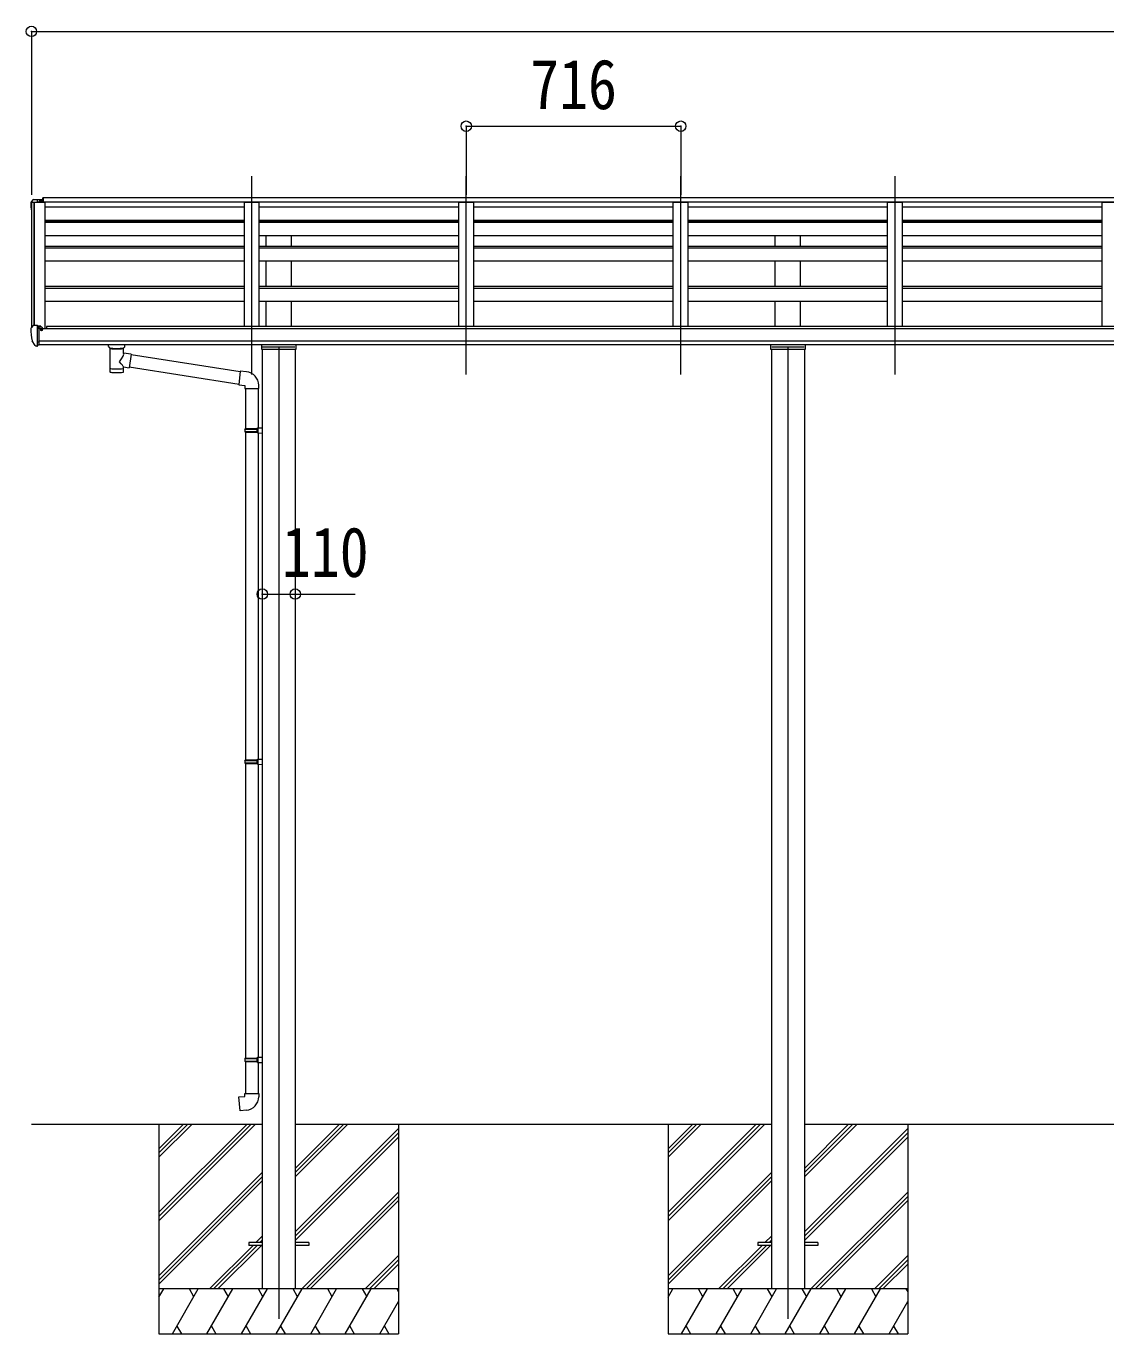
# Model space of a CAD drawing. Units: millimetres at full size, sheet at 1:35. Extents: x -9783 to 9892, y -6828 to 6752.
# Drawn here: x 2889 to 6494, y -4393 to -27 of the extents above; entities that cross this region are included whole.
import ezdxf
from ezdxf.enums import TextEntityAlignment as Align

# ---------------------------------------------------------------- set-up
doc = ezdxf.new("R2010")
doc.units = ezdxf.units.MM
doc.header["$LTSCALE"] = 35
doc.header["$PDMODE"] = 32
doc.header["$PDSIZE"] = 35
for name, color, linetype, lineweight in [('0-0_0', 7, 'Continuous', 9), ('0-1_本体', 4, 'Continuous', 9), ('0-2_部品', 7, 'Continuous', 9), ('0-8_PARTS2', 2, 'Continuous', 9), ('0-A_寸法', 6, 'Continuous', 9)]:
    doc.layers.add(name, color=color, linetype=linetype, lineweight=lineweight)
doc.styles.add('ＭＳ ゴシック', font='')
doc.styles.get('ＭＳ ゴシック').set_extended_font_data('MS Gothic')

msp = doc.modelspace()

# ---------------------------------------------------------------- linework, layer by layer
at = {"layer": '0-0_0'}
for p, q in [((2906.28, -3692.73), (3677.28, -3692.73)), ((3332.28, -3774.78), (3414.33, -3692.73)), ((3332.28, -3788.92), (3428.47, -3692.73)), ((3332.28, -3803.06), (3442.62, -3692.73)), ((3332.28, -4015.19), (3654.75, -3692.73)), ((3332.28, -4001.05), (3640.61, -3692.73)), ((3332.28, -3986.91), (3626.46, -3692.73)), ((3332.28, -3692.73), (3332.28, -4392.73)), ((3787.28, -3840.28), (3934.83, -3692.73)), ((3787.28, -3854.42), (3948.97, -3692.73)), ((3787.28, -3868.56), (3963.12, -3692.73)), ((3787.28, -3692.73), (5377.28, -3692.73)), ((3787.28, -4052.41), (4132.28, -3707.41)), ((4132.28, -3692.73), (4132.28, -4392.73)), ((5032.28, -3774.78), (5114.33, -3692.73)), ((5032.28, -3788.92), (5128.47, -3692.73)), ((5032.28, -3803.06), (5142.62, -3692.73)), ((5032.28, -4015.19), (5354.75, -3692.73)), ((5032.28, -4001.05), (5340.61, -3692.73)), ((5032.28, -3986.91), (5326.46, -3692.73)), ((5032.28, -3692.73), (5032.28, -4392.73)), ((5487.28, -3840.28), (5634.83, -3692.73)), ((5487.28, -3854.42), (5648.97, -3692.73)), ((5487.28, -3868.56), (5663.12, -3692.73)), ((5487.28, -3692.73), (7077.28, -3692.73)), ((5487.28, -4052.41), (5832.28, -3707.41)), ((5832.28, -3692.73), (5832.28, -4392.73)), ((3787.28, -4066.55), (4132.28, -3721.55)), ((3787.28, -4080.69), (4132.28, -3735.69)), ((5487.28, -4066.55), (5832.28, -3721.55)), ((5487.28, -4080.69), (5832.28, -3735.69)), ((3332.28, -4199.04), (3677.28, -3854.04)), ((3332.28, -4213.18), (3677.28, -3868.18)), ((3332.28, -4227.32), (3677.28, -3882.32)), ((5032.28, -4199.04), (5377.28, -3854.04)), ((5032.28, -4213.18), (5377.28, -3868.18)), ((5032.28, -4227.32), (5377.28, -3882.32)), ((3809.09, -4242.73), (4132.28, -3919.54)), ((5509.09, -4242.73), (5832.28, -3919.54)), ((3823.24, -4242.73), (4132.28, -3933.68)), ((3837.38, -4242.73), (4132.28, -3947.82)), ((5523.24, -4242.73), (5832.28, -3933.68)), ((5537.38, -4242.73), (5832.28, -3947.82)), ((3500.73, -4242.73), (3646.23, -4097.23)), ((3514.87, -4242.73), (3660.37, -4097.23)), ((3529.01, -4242.73), (3674.51, -4097.23)), ((3655.23, -4088.23), (3677.28, -4066.17)), ((3669.37, -4088.23), (3677.28, -4080.31)), ((5200.73, -4242.73), (5346.23, -4097.23)), ((5214.87, -4242.73), (5360.37, -4097.23)), ((5229.01, -4242.73), (5374.51, -4097.23)), ((5355.23, -4088.23), (5377.28, -4066.17)), ((5369.37, -4088.23), (5377.28, -4080.31)), ((4021.23, -4242.73), (4132.28, -4131.67)), ((4035.37, -4242.73), (4132.28, -4145.81)), ((5721.23, -4242.73), (5832.28, -4131.67)), ((5735.37, -4242.73), (5832.28, -4145.81)), ((4049.51, -4242.73), (4132.28, -4159.96)), ((5749.51, -4242.73), (5832.28, -4159.96)), ((3332.28, -4270.23), (3348.16, -4242.73)), ((4132.28, -4242.73), (3332.28, -4242.73)), ((3377.03, -4392.73), (3463.63, -4242.73)), ((3448.63, -4268.71), (3433.63, -4242.73)), ((3492.5, -4392.73), (3579.1, -4242.73)), ((3564.1, -4268.71), (3549.1, -4242.73)), ((3607.97, -4392.73), (3694.57, -4242.73)), ((3679.57, -4268.71), (3664.57, -4242.73)), ((3723.44, -4392.73), (3810.04, -4242.73)), ((3795.04, -4268.71), (3780.04, -4242.73)), ((3838.91, -4392.73), (3925.51, -4242.73)), ((3910.51, -4268.71), (3895.51, -4242.73)), ((3954.38, -4392.73), (4040.98, -4242.73)), ((4010.98, -4242.73), (4025.98, -4268.71)), ((4126.45, -4242.73), (4132.28, -4252.83)), ((5032.28, -4270.23), (5048.16, -4242.73)), ((5832.28, -4242.73), (5032.28, -4242.73)), ((5077.03, -4392.73), (5163.63, -4242.73)), ((5148.63, -4268.71), (5133.63, -4242.73)), ((5192.5, -4392.73), (5279.1, -4242.73)), ((5264.1, -4268.71), (5249.1, -4242.73)), ((5307.97, -4392.73), (5394.57, -4242.73)), ((5379.57, -4268.71), (5364.57, -4242.73)), ((5423.44, -4392.73), (5510.04, -4242.73)), ((5495.04, -4268.71), (5480.04, -4242.73)), ((5538.91, -4392.73), (5625.51, -4242.73)), ((5610.51, -4268.71), (5595.51, -4242.73)), ((5654.38, -4392.73), (5740.98, -4242.73)), ((5710.98, -4242.73), (5725.98, -4268.71)), ((5826.45, -4242.73), (5832.28, -4252.83)), ((4069.85, -4392.73), (4132.28, -4284.59)), ((5769.85, -4392.73), (5832.28, -4284.59)), ((3332.28, -4392.73), (4132.28, -4392.73)), ((3392.03, -4366.75), (3407.03, -4392.73)), ((3507.5, -4366.75), (3522.5, -4392.73)), ((3622.97, -4366.75), (3637.97, -4392.73)), ((3738.44, -4366.75), (3753.44, -4392.73)), ((3853.91, -4366.75), (3868.91, -4392.73)), ((3969.38, -4366.75), (3984.38, -4392.73)), ((4084.85, -4366.75), (4099.85, -4392.73)), ((5032.28, -4392.73), (5832.28, -4392.73)), ((5092.03, -4366.75), (5107.03, -4392.73)), ((5207.5, -4366.75), (5222.5, -4392.73)), ((5322.97, -4366.75), (5337.97, -4392.73)), ((5438.44, -4366.75), (5453.44, -4392.73)), ((5553.91, -4366.75), (5568.91, -4392.73)), ((5669.38, -4366.75), (5684.38, -4392.73)), ((5784.85, -4366.75), (5799.85, -4392.73))]:
    msp.add_line(p, q, dxfattribs=at)
at = {"layer": '0-1_本体'}
for p, q in [((2906.29, -615.41), (2906.28, -1033.11)), ((2907.23, -614.52), (2915.07, -614.11)), ((2915.29, -614.19), (2915.29, -1026.57)), ((2915.36, -614.3), (2915.98, -615.92)), ((7921.29, -614.1), (2945.78, -614.1)), ((2951.28, -614.1), (2951.28, -1036.4)), ((2951.28, -630.63), (3617.28, -630.63)), ((3617.28, -1029.98), (3617.28, -614.1)), ((3617.28, -614.1), (3667.28, -614.1)), ((3667.28, -1029.98), (3667.28, -614.1)), ((3667.28, -630.63), (4333.28, -630.64)), ((4333.28, -1029.98), (4333.28, -614.1)), ((4333.28, -614.1), (4383.28, -614.1)), ((4383.28, -1029.98), (4383.28, -614.1)), ((4383.28, -630.64), (5049.28, -630.64)), ((5049.28, -1029.98), (5049.28, -614.1)), ((5049.28, -614.1), (5099.28, -614.1)), ((5099.28, -1029.98), (5099.28, -614.1)), ((5099.28, -630.64), (5765.28, -630.64)), ((5765.28, -1029.98), (5765.28, -614.1)), ((5765.28, -614.1), (5815.28, -614.1)), ((5815.28, -1029.98), (5815.28, -614.1)), ((5815.28, -630.64), (6481.28, -630.64)), ((6481.28, -1029.98), (6481.28, -614.1)), ((6481.28, -614.1), (6531.28, -614.1)), ((2951.28, -674.17), (3617.28, -674.17)), ((3617.28, -676.54), (2951.28, -676.54)), ((3617.28, -679.53), (2951.28, -679.53)), ((3617.28, -682.16), (2951.28, -682.16)), ((3667.28, -674.17), (4333.28, -674.17)), ((4333.28, -676.54), (3667.28, -676.54)), ((4333.28, -679.53), (3667.28, -679.53)), ((4333.28, -682.16), (3667.28, -682.16)), ((3689.78, -679.53), (3689.78, -676.54)), ((3774.78, -679.53), (3774.78, -676.54)), ((4383.28, -674.17), (5049.28, -674.17)), ((5049.28, -676.54), (4383.28, -676.54)), ((5049.28, -679.53), (4383.28, -679.53)), ((5049.28, -682.16), (4383.28, -682.16)), ((5099.28, -674.17), (5765.28, -674.17)), ((5765.28, -676.54), (5099.28, -676.54)), ((5765.28, -679.53), (5099.28, -679.53)), ((5765.28, -682.16), (5099.28, -682.16)), ((5389.78, -679.53), (5389.78, -676.54)), ((5474.78, -679.53), (5474.78, -676.54)), ((5815.28, -674.17), (6481.28, -674.17)), ((6481.28, -676.54), (5815.28, -676.54)), ((6481.28, -679.53), (5815.28, -679.53)), ((6481.28, -682.16), (5815.28, -682.16)), ((3617.28, -726.89), (2951.28, -726.89)), ((4333.28, -726.89), (3667.28, -726.89)), ((3689.78, -762.87), (3689.78, -726.89)), ((3774.78, -762.87), (3774.78, -726.89)), ((5049.28, -726.89), (4383.28, -726.89)), ((5765.28, -726.89), (5099.28, -726.89)), ((5389.78, -762.87), (5389.78, -726.89)), ((5474.78, -762.87), (5474.78, -726.89)), ((6481.28, -726.89), (5815.28, -726.89)), ((3617.28, -762.87), (2951.28, -762.87)), ((3617.28, -767.72), (2951.28, -767.72)), ((4333.28, -762.87), (3667.28, -762.87)), ((4333.28, -767.72), (3667.28, -767.72)), ((5049.28, -762.87), (4383.28, -762.87)), ((5049.28, -767.72), (4383.28, -767.72)), ((5765.28, -762.87), (5099.28, -762.87)), ((5765.28, -767.72), (5099.28, -767.72)), ((6481.28, -762.87), (5815.28, -762.87)), ((6481.28, -767.72), (5815.28, -767.72)), ((3617.28, -811.96), (2951.28, -811.96)), ((4333.28, -811.96), (3667.28, -811.96)), ((3689.78, -896.15), (3689.78, -811.96)), ((3774.78, -896.15), (3774.78, -811.96)), ((5049.28, -811.96), (4383.28, -811.96)), ((5765.28, -811.96), (5099.28, -811.96)), ((5389.78, -896.15), (5389.78, -811.96)), ((5474.78, -896.15), (5474.78, -811.96)), ((6481.28, -811.96), (5815.28, -811.96)), ((3617.28, -896.15), (2951.28, -896.15)), ((3617.28, -903.05), (2951.28, -903.05)), ((4333.28, -896.15), (3667.28, -896.15)), ((4333.28, -903.05), (3667.28, -903.05)), ((5049.28, -896.15), (4383.28, -896.15)), ((5049.28, -903.05), (4383.28, -903.05)), ((5765.28, -896.15), (5099.28, -896.15)), ((5765.28, -903.05), (5099.28, -903.05)), ((6481.28, -896.15), (5815.28, -896.15)), ((6481.28, -903.05), (5815.28, -903.05)), ((3617.28, -946.6), (2951.28, -946.6)), ((4333.28, -946.6), (3667.28, -946.6)), ((3689.78, -1029.98), (3689.78, -946.6)), ((3774.78, -1029.98), (3774.78, -946.6)), ((5049.28, -946.6), (4383.28, -946.6)), ((5765.28, -946.6), (5099.28, -946.6)), ((5389.78, -1029.98), (5389.78, -946.6)), ((5474.78, -1029.98), (5474.78, -946.6)), ((6481.28, -946.6), (5815.28, -946.6)), ((2932.79, -1036.4), (7931.78, -1036.4)), ((7908.28, -1029.98), (2956.28, -1029.98)), ((2956.28, -1029.98), (2956.28, -1036.4)), ((2932.78, -1077.91), (7931.78, -1077.91)), ((2932.78, -1089.77), (7931.78, -1089.77)), ((3677.28, -1106.7), (3677.28, -4242.73)), ((3787.28, -1106.7), (3787.28, -4242.73)), ((5377.28, -1106.7), (5377.28, -4242.73)), ((5487.28, -1106.7), (5487.28, -4242.73))]:
    msp.add_line(p, q, dxfattribs=at)
for points in [[(7921.29, -599.65), (2945.78, -599.65), (2945.78, -614.1)], [(2915.98, -1026.57), (2915.98, -614.1), (2951.28, -614.1)]]:
    msp.add_lwpolyline(points, dxfattribs=at)
msp.add_circle((2940.26, -1041.07), 3, dxfattribs=at)
for centre, radius, start, end in [((2907.28, -615.52), 1, 93, 173.76966), ((2915.08, -614.41), 0.301, 21.06327, 92.86679)]:
    msp.add_arc(centre, radius, start, end, dxfattribs=at)
at = {"layer": '0-2_部品'}
for p, q in [((2911.19, -606.59), (2907.13, -612.39)), ((2914.28, -606.02), (2911.95, -606.16)), ((2914.28, -606.02), (2932.78, -606.02)), ((2926.28, -614.1), (2926.28, -606.02)), ((2932.78, -606.02), (2942.78, -606.11)), ((2932.78, -614.1), (2932.78, -611.2)), ((2942.78, -611.2), (2932.78, -611.2)), ((2942.78, -611.2), (2942.78, -606.11)), ((2943.28, -599.65), (2943.28, -614.1)), ((2943.28, -599.65), (2945.78, -599.65)), ((2944.28, -599.65), (2944.28, -614.1)), ((2904.28, -615.39), (2904.28, -616.02)), ((2904.29, -1035.94), (2904.29, -1036.57)), ((2911.19, -1027.14), (2907.13, -1032.95)), ((2926.29, -1095.07), (2926.29, -1026.57)), ((2927.79, -1027.49), (2926.29, -1027.49)), ((2932.79, -1036.3), (2926.29, -1035.91)), ((2927.79, -1027.49), (2927.79, -1033.66)), ((2937.46, -1028.98), (2927.79, -1028.26)), ((2927.79, -1031.26), (2941.79, -1031.31)), ((2937.26, -1041.49), (2937.79, -1041.49)), ((2937.79, -1041.49), (2938.09, -1041.49)), ((2938.29, -1031.3), (2938.29, -1029.4)), ((2942.79, -1032.42), (2942.79, -1036.4)), ((2918.66, -1093.26), (2908.92, -1077.88)), ((3164.28, -1096.3), (3164.28, -1089.77)), ((3218.28, -1096.3), (3218.28, -1089.77)), ((2924.79, -1094.98), (2921.08, -1094.75)), ((2924.79, -1094.98), (2926.29, -1095.07)), ((2926.29, -1092.87), (2926.79, -1092.87)), ((2926.79, -1092.87), (2927.29, -1091.87)), ((2932.79, -1091.87), (2927.29, -1091.87)), ((3168.38, -1100.8), (3168.37, -1181.09)), ((3214.18, -1118.38), (3214.18, -1100.79)), ((3239.41, -1122.28), (3214.18, -1118.37)), ((3239.41, -1122.28), (3232.39, -1167.54)), ((3603.22, -1180.79), (3239.09, -1124.3)), ((3678.28, -1097.44), (3786.28, -1097.44)), ((5378.28, -1097.44), (5486.28, -1097.44)), ((3214.2, -1181.09), (3214.18, -1164.47)), ((3214.18, -1164.72), (3232.39, -1167.54)), ((3599.55, -1222.72), (3232.66, -1165.8)), ((3624.21, -1180.91), (3603.37, -1179.09)), ((3619.28, -1236.65), (3665.28, -1236.65)), ((3621.28, -1236.65), (3621.28, -1370.65)), ((3663.28, -1236.65), (3663.28, -1368.09)), ((3665.28, -1236.65), (3665.28, -1225.74)), ((3619.28, -1372.65), (3620.28, -1370.65)), ((3619.28, -1372.65), (3663.28, -1372.65)), ((3619.28, -1372.65), (3619.28, -1380.65)), ((3619.28, -1380.65), (3663.28, -1380.65)), ((3619.28, -1380.65), (3620.28, -1382.65)), ((3620.28, -1370.65), (3663.28, -1370.65)), ((3620.28, -1382.65), (3663.28, -1382.65)), ((3621.28, -1382.65), (3621.28, -2476.84)), ((3658.81, -1372.65), (3658.38, -1370.65)), ((3661.28, -1368.15), (3677.28, -1367.68)), ((3661.28, -1370.15), (3661.28, -1368.15)), ((3661.28, -1370.15), (3663.28, -1370.15)), ((3661.28, -1385.15), (3661.28, -1383.15)), ((3661.28, -1385.15), (3677.28, -1385.62)), ((3663.28, -1385.21), (3663.28, -2474.28)), ((3677.28, -1367.68), (3677.28, -1385.62)), ((3619.28, -2478.84), (3620.28, -2476.84)), ((3619.28, -2478.84), (3663.28, -2478.84)), ((3619.28, -2478.84), (3619.28, -2486.84)), ((3619.28, -2486.84), (3663.28, -2486.84)), ((3619.28, -2486.84), (3620.28, -2488.84)), ((3620.28, -2476.84), (3663.28, -2476.84)), ((3658.81, -2478.84), (3658.38, -2476.84)), ((3661.28, -2474.34), (3677.28, -2473.87)), ((3661.28, -2476.34), (3661.28, -2474.34)), ((3661.28, -2476.34), (3663.28, -2476.34)), ((3677.28, -2473.87), (3677.28, -2491.81)), ((3620.28, -2488.84), (3663.28, -2488.84)), ((3621.28, -2488.84), (3621.28, -3472)), ((3661.28, -2491.34), (3661.28, -2489.34)), ((3661.28, -2491.34), (3677.28, -2491.81)), ((3663.28, -2491.4), (3663.28, -3469.44)), ((3619.28, -3474), (3620.28, -3472)), ((3619.28, -3474), (3619.28, -3482)), ((3619.28, -3474), (3663.28, -3474)), ((3619.28, -3482), (3620.28, -3484)), ((3619.28, -3482), (3663.28, -3482)), ((3620.28, -3472), (3663.28, -3472)), ((3620.28, -3484), (3663.28, -3484)), ((3621.28, -3484), (3621.28, -3590.14)), ((3658.81, -3474), (3658.38, -3472)), ((3658.81, -3482), (3658.38, -3484)), ((3658.81, -3474), (3658.81, -3482)), ((3661.28, -3469.5), (3677.28, -3469.03)), ((3661.28, -3471.5), (3661.28, -3469.5)), ((3661.28, -3471.5), (3663.28, -3471.5)), ((3661.28, -3486.5), (3661.28, -3484.5)), ((3661.28, -3484.5), (3663.28, -3484.5)), ((3661.28, -3486.5), (3677.28, -3486.97)), ((3663.28, -3484.5), (3663.28, -3471.5)), ((3663.28, -3486.56), (3663.28, -3590.14)), ((3677.28, -3469.03), (3677.28, -3486.97)), ((3599.36, -3601.88), (3619.28, -3600.14)), ((3603.37, -3647.7), (3599.36, -3601.88)), ((3665.28, -3590.14), (3665.28, -3601.05)), ((3624.21, -3645.88), (3603.37, -3647.7))]:
    msp.add_line(p, q, dxfattribs=at)
at = {"layer": '0-2_部品', "color": 4}
for p, q in [((3677.28, -4088.23), (3632.28, -4088.23)), ((3632.28, -4088.23), (3632.28, -4097.23)), ((3677.28, -4097.23), (3632.28, -4097.23)), ((3832.28, -4088.23), (3787.28, -4088.23)), ((3832.28, -4097.23), (3787.28, -4097.23)), ((3832.28, -4088.23), (3832.28, -4097.23)), ((5377.28, -4088.23), (5332.28, -4088.23)), ((5332.28, -4088.23), (5332.28, -4097.23)), ((5377.28, -4097.23), (5332.28, -4097.23)), ((5532.28, -4088.23), (5487.28, -4088.23)), ((5532.28, -4097.23), (5487.28, -4097.23)), ((5532.28, -4088.23), (5532.28, -4097.23))]:
    msp.add_line(p, q, dxfattribs=at)
at = {"layer": '0-2_部品'}
for points in [[(2926.29, -1026.57), (2914.29, -1026.57), (2911.95, -1026.71)], [(2932.79, -1091.87), (2932.79, -1033.66), (2927.79, -1033.66)], [(2937.46, -1028.98), (2937.63, -1029), (2937.79, -1029.03), (2937.93, -1029.08), (2938.05, -1029.13), (2938.15, -1029.19), (2938.22, -1029.26), (2938.27, -1029.33), (2938.29, -1029.4)], [(2938.09, -1040.3), (2938.09, -1041.49), (2942.79, -1041.49)], [(2942.79, -1039.87), (2942.79, -1041.49), (2943.26, -1041.49)], [(2926.29, -1081.18), (2929.45, -1080.77), (2932.79, -1080.34)], [(3789.28, -1089.77), (3789.28, -1106.7), (3675.28, -1106.7), (3675.28, -1089.77)], [(5489.28, -1089.77), (5489.28, -1106.7), (5375.28, -1106.7), (5375.28, -1089.77)], [(3164.32, -1096.25), (3164.3, -1096.6), (3164.55, -1097.56), (3165.07, -1098.44), (3165.87, -1099.28), (3166.98, -1100.08), (3168.38, -1100.8)], [(3214.18, -1100.79), (3214.42, -1100.7), (3215.77, -1099.96), (3216.89, -1099.12), (3217.64, -1098.25), (3218.1, -1097.35), (3218.27, -1096.46)], [(3603.37, -1179.09), (3599.36, -1224.91), (3619.28, -1226.65), (3619.28, -1236.65)], [(3658.81, -1372.65), (3658.81, -1380.65), (3658.38, -1382.65)], [(3661.28, -1383.15), (3663.28, -1383.15), (3663.28, -1370.15)], [(3658.81, -2478.84), (3658.81, -2486.84), (3658.38, -2488.84)], [(3661.28, -2489.34), (3663.28, -2489.34), (3663.28, -2476.34)], [(3619.28, -3600.14), (3619.28, -3590.14), (3665.28, -3590.14)]]:
    msp.add_lwpolyline(points, dxfattribs=at)
for centre, radius, start, end in [((2912.01, -607.16), 1, 93.5, 145), ((2907.28, -615.39), 3, 93, 180), ((3106.28, -616.02), 202, 180, 188.08549), ((2907.29, -1035.94), 3, 93, 180), ((3096.78, -1036.57), 192.49, 180.0008, 192.1233), ((2912.01, -1027.71), 1, 93.5, 145), ((2940.29, -1041.49), 2.5, 151.64236, 180), ((2940.29, -1041.49), 2.5, 0, 151.64236), ((2911.51, -1076.38), 3, 191.83348, 210), ((2921.26, -1091.76), 3, 210, 266.5), ((3620.28, -1225.74), 45, 0, 85), ((3620.28, -3601.05), 45, 275, 0)]:
    msp.add_arc(centre, radius, start, end, dxfattribs=at)
for centre, major_axis, ratio, start_param, end_param in [((2941.79, -1032.42), (-0.02, 1.1), 0.906239, 4.6917496, 6.2625459), ((3191.3, -1101.26), (-22.91, 0.42), 0.072511, 0.0008029, 1.5715993), ((3191.3, -1102.88), (-22.91, 0.42), 0.072511, 0.0008029, 1.5715993), ((3191.27, -1101.26), (22.92, 0.42), 0.07247, 4.71158, 6.2823764), ((3191.27, -1102.88), (22.92, 0.42), 0.07247, 4.71158, 6.2823764), ((3191.28, -1144.92), (-22.81, -26.62), 0.234429, 1.6855472, 3.1268519), ((3202.28, -1096.3), (16, 0), 0.361356, 6.2636979, 6.2831853), ((3191.28, -1168.65), (22.91, 0), 0.122865, 3.1415927, 6.2831853), ((3193.84, -1142.27), (20.32, -22.25), 0.045535, 0.0389954, 1.3075346), ((3191.28, -1181.09), (22.92, 0), 0.101955, 3.1415499, 6.2833984)]:
    msp.add_ellipse(centre, major_axis=major_axis, ratio=ratio, start_param=start_param, end_param=end_param, dxfattribs=at)
at = {"layer": '0-8_PARTS2'}
for p, q in [((3642.28, -1190.39), (3642.28, -527.86)), ((4358.28, -1190.39), (4358.28, -527.86)), ((5074.28, -1190.39), (5074.28, -527.86)), ((5790.28, -1190.39), (5790.28, -527.86)), ((3732.28, -1096.59), (3732.28, -4342.73)), ((5432.28, -1096.59), (5432.28, -4342.73))]:
    msp.add_line(p, q, dxfattribs=at)
at = {"layer": '0-A_寸法'}
for p, q in [((2906.28, -44.37), (2906.28, -589.99)), ((2906.28, -44.37), (7958.28, -44.37)), ((4358.28, -360.99), (4358.28, -589.99)), ((4358.28, -360.99), (5074.28, -360.99)), ((5074.28, -360.99), (5074.28, -589.99)), ((3677.28, -1922.91), (3787.28, -1922.91)), ((3787.28, -1922.91), (3987.28, -1922.91))]:
    msp.add_line(p, q, dxfattribs=at)
for p in [(2906.28, -44.37), (4358.28, -360.99), (5074.28, -360.99), (3677.28, -1922.91), (3787.28, -1922.91)]:
    msp.add_point(p, dxfattribs=at)

# ---------------------------------------------------------------- texts
at = {"layer": '0-A_寸法', "color": 7, "style": 'ＭＳ ゴシック', "width": 0.85}
for s, p in [('716', (4571.91, -353.99)), ('110', (3742.91, -1915.91))]:
    msp.add_text(s, height=166.8, dxfattribs=at).set_placement(p, align=Align.BOTTOM_LEFT)

doc.saveas('drawing.dxf')
